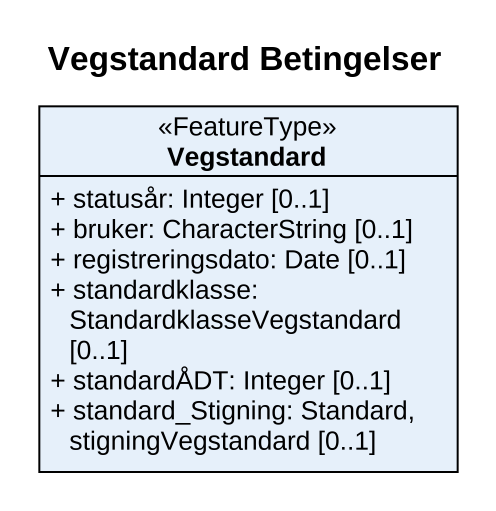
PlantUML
@startuml
title Vegstandard Betingelser
hide circle
hide empty members
skinparam classAttributeIconSize 0
class Vegstandard <<FeatureType>> {
  + statusår: Integer [0..1]
  + bruker: CharacterString [0..1]
  + registreringsdato: Date [0..1]
  + standardklasse: StandardklasseVegstandard [0..1]
  + standardÅDT: Integer [0..1]
  + standard_Stigning: Standard, stigningVegstandard [0..1]
}
@enduml
